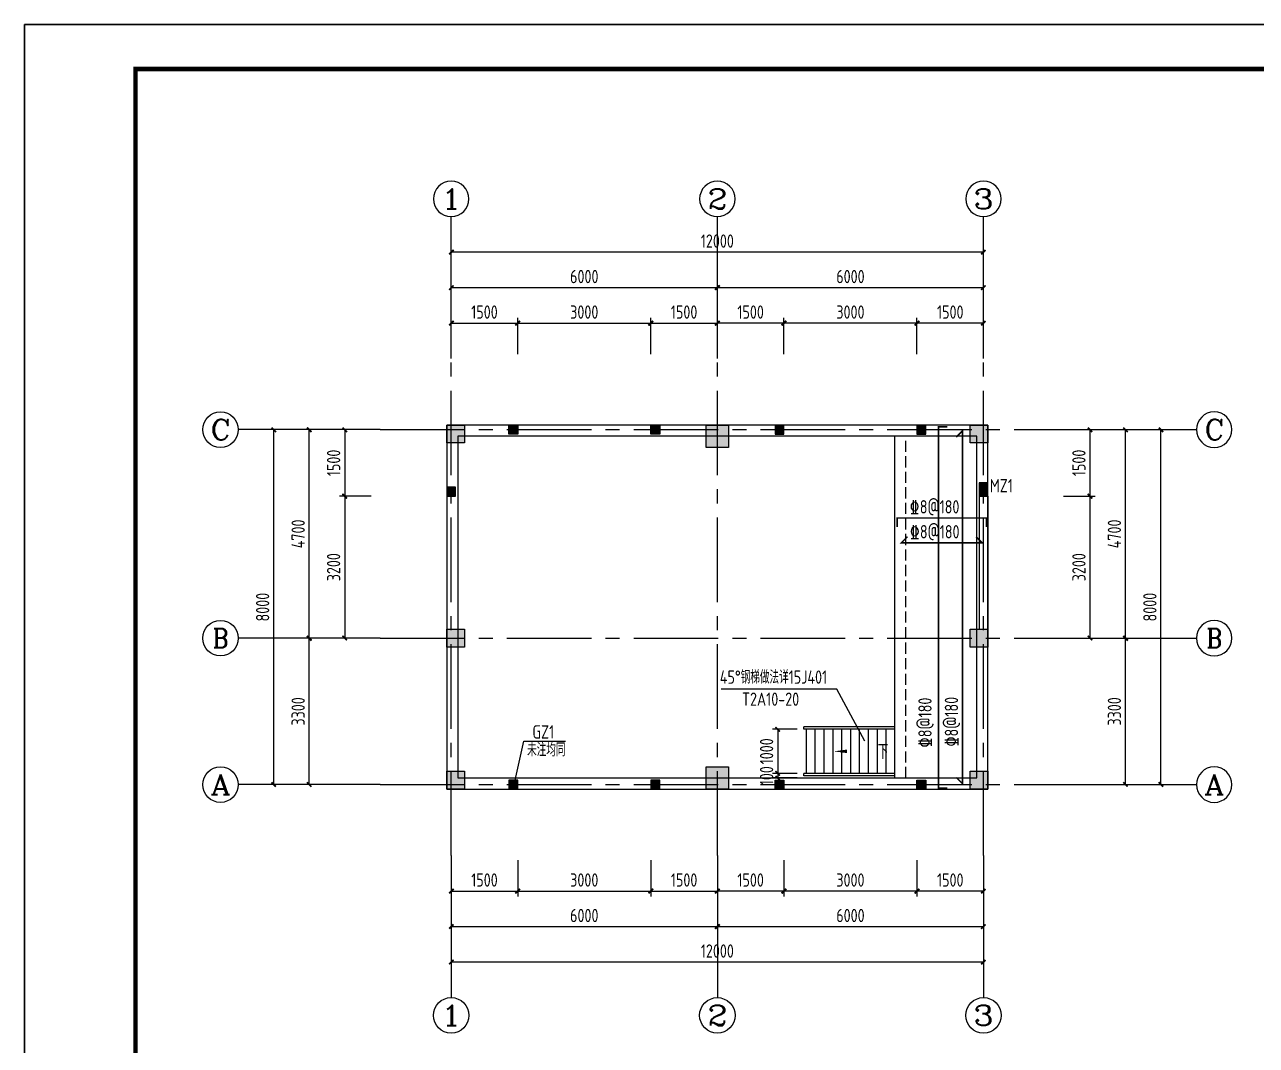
# Model space of a CAD drawing. Header units: millimetres. Extents: x 893615 to 896608, y 39650 to 40458.
# Drawn here: x 895747.4 to 896025.1, y 40014.1 to 40244.1 of the extents above; entities that cross this region are included whole.
import ezdxf
from ezdxf.enums import TextEntityAlignment as Align

# ---------------------------------------------------------------- set-up
doc = ezdxf.new("R2010")
doc.units = ezdxf.units.MM
doc.header["$LTSCALE"] = 1000
doc.header["$MEASUREMENT"] = 0
for name, pattern in [('3', [500, 300, -200]), ('CENTER2', [28.575, 19.05, -3.175, 3.175, -3.175]), ('DASH', [0.35, 0.25, -0.1])]:
    doc.linetypes.add(name, pattern=pattern)
for name, color, linetype in [('AXIS', 3, 'Continuous'), ('AXIS_TEXT', 7, 'Continuous'), ('COLU', 2, 'Continuous'), ('COLU_HATCH', 251, 'Continuous'), ('DIM', 7, 'Continuous'), ('DIM_LEAD', 3, 'Continuous'), ('DIM_SYMB', 3, 'Continuous'), ('DOTE', 1, 'Continuous'), ('PUB_TEXT', 7, 'Continuous'), ('WALL', 9, 'Continuous'), ('WINDOW', 4, 'Continuous'), ('构造柱', 3, 'Continuous'), ('梁', 4, 'Continuous'), ('梁虚线', 134, '3'), ('梁集中标注竖向', 2, 'Continuous'), ('楼板正筋文字', 7, 'Continuous'), ('楼板正筋钢筋', 24, 'Continuous'), ('楼板负筋文字', 7, 'Continuous'), ('楼板负筋钢筋', 1, 'Continuous')]:
    doc.layers.add(name, color=color, linetype=linetype)
doc.styles.add('_TCH_AXIS', font='COMPLEX', dxfattribs={"bigfont": 'GBCBIG'})
doc.styles.add('_TCH_DIM', font='SIMPLEX', dxfattribs={"bigfont": 'GBCBIG'})
doc.styles.add('COMPLEX', font='COMPLEX')
doc.styles.add('GBHZ', font='gbenor.shx', dxfattribs={"width": 0.9, "bigfont": 'gbcbig.shx'})
doc.dimstyles.new('Y100', dxfattribs={"dimscale": 0, "dimtxt": 3, "dimasz": 0.01, "dimexe": 1.2, "dimexo": 2, "dimgap": 1, "dimtad": 1, "dimdec": 0, "dimlfac": 100, "dimzin": 0, "dimdsep": 46, "dimtxsty": 'GBHZ', "dimblk": 'DX', "dimcen": 0.09, "dimdle": 1, "dimclrd": 7, "dimclre": 7, "dimclrt": 7, "dimadec": 0, "dimazin": 0, "dimtfac": 1, "dimtdec": 0, "dimtix": 1, "dimtmove": 2, "dimatfit": 3, "dimldrblk": 'DX', "dimfxl": 0, "dimtolj": 1, "dimtzin": 0, "dimarcsym": 0})

# ---------------------------------------------------------------- blocks, each defined once
blk = doc.blocks.new('DX')
at = {"color": 0, "linetype": 'ByBlock', "const_width": 40}
blk.add_lwpolyline([(-54, -51), (46, 49)], dxfattribs=at)
blk = doc.blocks.new('*D197')
at = {"layer": 'Defpoints', "color": 0}
for p in [(895843.58, 40057.87), (895858.58, 40057.87), (895858.58, 40048.87)]:
    blk.add_point(p, dxfattribs=at)
at = {"layer": 'dim', "color": 7, "lineweight": -2}
for p, q in [((895843.58, 40055.87), (895843.58, 40047.67)), ((895858.58, 40055.87), (895858.58, 40047.67)), ((895843.59, 40048.87), (895858.57, 40048.87))]:
    blk.add_line(p, q, dxfattribs=at)
at = {"layer": 'dim', "color": 7, "lineweight": -2, "xscale": 0.01, "yscale": 0.01, "zscale": 0.01, "rotation": 180}
blk.add_blockref('DX', (895843.58, 40048.87), dxfattribs=at)
at = {"layer": 'dim', "color": 7, "lineweight": -2, "xscale": 0.01, "yscale": 0.01, "zscale": 0.01}
blk.add_blockref('DX', (895858.58, 40048.87), dxfattribs=at)
at = {"layer": 'dim', "color": 7, "insert": (895851.08, 40051.37), "char_height": 3, "attachment_point": 5, "style": 'GBHZ'}
blk.add_mtext('\\A1;1500', dxfattribs=at)
blk = doc.blocks.new('*D198')
at = {"layer": 'Defpoints', "color": 0}
for p in [(895858.58, 40057.87), (895888.58, 40057.87), (895888.58, 40048.87)]:
    blk.add_point(p, dxfattribs=at)
at = {"layer": 'dim', "color": 7, "lineweight": -2}
for p, q in [((895858.58, 40055.87), (895858.58, 40047.67)), ((895888.58, 40055.87), (895888.58, 40047.67)), ((895858.59, 40048.87), (895888.57, 40048.87))]:
    blk.add_line(p, q, dxfattribs=at)
at = {"layer": 'dim', "color": 7, "lineweight": -2, "xscale": 0.01, "yscale": 0.01, "zscale": 0.01, "rotation": 180}
blk.add_blockref('DX', (895858.58, 40048.87), dxfattribs=at)
at = {"layer": 'dim', "color": 7, "lineweight": -2, "xscale": 0.01, "yscale": 0.01, "zscale": 0.01}
blk.add_blockref('DX', (895888.58, 40048.87), dxfattribs=at)
at = {"layer": 'dim', "color": 7, "insert": (895873.58, 40051.37), "char_height": 3, "attachment_point": 5, "style": 'GBHZ'}
blk.add_mtext('\\A1;3000', dxfattribs=at)
blk = doc.blocks.new('*D199')
at = {"layer": 'Defpoints', "color": 0}
for p in [(895888.58, 40057.87), (895903.58, 40057.87), (895903.58, 40048.87)]:
    blk.add_point(p, dxfattribs=at)
at = {"layer": 'dim', "color": 7, "lineweight": -2}
for p, q in [((895888.58, 40055.87), (895888.58, 40047.67)), ((895903.58, 40055.87), (895903.58, 40047.67)), ((895888.59, 40048.87), (895903.57, 40048.87))]:
    blk.add_line(p, q, dxfattribs=at)
at = {"layer": 'dim', "color": 7, "lineweight": -2, "xscale": 0.01, "yscale": 0.01, "zscale": 0.01, "rotation": 180}
blk.add_blockref('DX', (895888.58, 40048.87), dxfattribs=at)
at = {"layer": 'dim', "color": 7, "lineweight": -2, "xscale": 0.01, "yscale": 0.01, "zscale": 0.01}
blk.add_blockref('DX', (895903.58, 40048.87), dxfattribs=at)
at = {"layer": 'dim', "color": 7, "insert": (895896.08, 40051.37), "char_height": 3, "attachment_point": 5, "style": 'GBHZ'}
blk.add_mtext('\\A1;1500', dxfattribs=at)
blk = doc.blocks.new('_AXISO')
blk.add_circle((0, 0), 0.5)
at = {"layer": 'AXIS_TEXT', "style": 'COMPLEX', "width": 1.041667}
blk.add_attdef('A', text='', height=0.56, dxfattribs=at).set_placement((-0.25, -0.28), (0.25, -0.28), align=Align.FIT)
blk = doc.blocks.new('*D86')
at = {"layer": 'Defpoints', "color": 0}
for p in [(895843.58, 40056.87), (895903.58, 40056.87), (895903.58, 40040.87)]:
    blk.add_point(p, dxfattribs=at)
at = {"layer": 'dim', "color": 7, "lineweight": -2}
for p, q in [((895843.58, 40054.87), (895843.58, 40039.67)), ((895903.58, 40054.87), (895903.58, 40039.67)), ((895843.59, 40040.87), (895903.57, 40040.87))]:
    blk.add_line(p, q, dxfattribs=at)
at = {"layer": 'dim', "color": 7, "lineweight": -2, "xscale": 0.01, "yscale": 0.01, "zscale": 0.01, "rotation": 180}
blk.add_blockref('DX', (895843.58, 40040.87), dxfattribs=at)
at = {"layer": 'dim', "color": 7, "lineweight": -2, "xscale": 0.01, "yscale": 0.01, "zscale": 0.01}
blk.add_blockref('DX', (895903.58, 40040.87), dxfattribs=at)
at = {"layer": 'dim', "color": 7, "insert": (895873.58, 40043.37), "char_height": 3, "attachment_point": 5, "style": 'GBHZ'}
blk.add_mtext('\\A1;6000', dxfattribs=at)
blk = doc.blocks.new('*D87')
at = {"layer": 'Defpoints', "color": 0}
for p in [(895903.58, 40056.87), (895963.58, 40056.87), (895963.58, 40040.87)]:
    blk.add_point(p, dxfattribs=at)
at = {"layer": 'dim', "color": 7, "lineweight": -2}
for p, q in [((895903.58, 40054.87), (895903.58, 40039.67)), ((895963.58, 40054.87), (895963.58, 40039.67)), ((895903.59, 40040.87), (895963.57, 40040.87))]:
    blk.add_line(p, q, dxfattribs=at)
at = {"layer": 'dim', "color": 7, "lineweight": -2, "xscale": 0.01, "yscale": 0.01, "zscale": 0.01, "rotation": 180}
blk.add_blockref('DX', (895903.58, 40040.87), dxfattribs=at)
at = {"layer": 'dim', "color": 7, "lineweight": -2, "xscale": 0.01, "yscale": 0.01, "zscale": 0.01}
blk.add_blockref('DX', (895963.58, 40040.87), dxfattribs=at)
at = {"layer": 'dim', "color": 7, "insert": (895933.58, 40043.37), "char_height": 3, "attachment_point": 5, "style": 'GBHZ'}
blk.add_mtext('\\A1;6000', dxfattribs=at)
blk = doc.blocks.new('*D88')
at = {"layer": 'Defpoints', "color": 0}
for p in [(895843.58, 40056.87), (895963.58, 40056.87), (895843.58, 40032.87)]:
    blk.add_point(p, dxfattribs=at)
at = {"layer": 'dim', "color": 7, "lineweight": -2}
for p, q in [((895843.58, 40054.87), (895843.58, 40031.67)), ((895963.58, 40054.87), (895963.58, 40031.67)), ((895963.57, 40032.87), (895843.59, 40032.87))]:
    blk.add_line(p, q, dxfattribs=at)
at = {"layer": 'dim', "color": 7, "lineweight": -2, "xscale": 0.01, "yscale": 0.01, "zscale": 0.01, "rotation": 180}
blk.add_blockref('DX', (895843.58, 40032.87), dxfattribs=at)
at = {"layer": 'dim', "color": 7, "lineweight": -2, "xscale": 0.01, "yscale": 0.01, "zscale": 0.01}
blk.add_blockref('DX', (895963.58, 40032.87), dxfattribs=at)
at = {"layer": 'dim', "color": 7, "insert": (895903.58, 40035.37), "char_height": 3, "attachment_point": 5, "style": 'GBHZ'}
blk.add_mtext('\\A1;12000', dxfattribs=at)
blk = doc.blocks.new('*D89')
at = {"layer": 'Defpoints', "color": 0}
for p in [(895803.58, 40152.87), (895827.58, 40152.87), (895827.58, 40072.87)]:
    blk.add_point(p, dxfattribs=at)
at = {"layer": 'dim', "color": 7, "lineweight": -2}
for p, q in [((895825.58, 40152.87), (895802.38, 40152.87)), ((895803.58, 40072.88), (895803.58, 40152.86)), ((895825.58, 40072.87), (895802.38, 40072.87))]:
    blk.add_line(p, q, dxfattribs=at)
at = {"layer": 'dim', "color": 7, "lineweight": -2, "xscale": 0.01, "yscale": 0.01, "zscale": 0.01}
for p, rotation in [((895803.58, 40152.87), 90), ((895803.58, 40072.87), 270)]:
    blk.add_blockref('DX', p, dxfattribs=dict(at, rotation=rotation))
at = {"layer": 'dim', "color": 7, "insert": (895801.08, 40112.87), "char_height": 3, "attachment_point": 5, "rotation": 90, "style": 'GBHZ'}
blk.add_mtext('\\A1;8000', dxfattribs=at)
blk = doc.blocks.new('*D90')
at = {"layer": 'Defpoints', "color": 0}
for p in [(895903.58, 40184.87), (895843.58, 40168.87), (895903.58, 40168.87)]:
    blk.add_point(p, dxfattribs=at)
at = {"layer": 'dim', "color": 7, "lineweight": -2}
for p, q in [((895843.58, 40170.87), (895843.58, 40186.07)), ((895843.59, 40184.87), (895903.57, 40184.87)), ((895903.58, 40170.87), (895903.58, 40186.07))]:
    blk.add_line(p, q, dxfattribs=at)
at = {"layer": 'dim', "color": 7, "lineweight": -2, "xscale": 0.01, "yscale": 0.01, "zscale": 0.01, "rotation": 180}
blk.add_blockref('DX', (895843.58, 40184.87), dxfattribs=at)
at = {"layer": 'dim', "color": 7, "lineweight": -2, "xscale": 0.01, "yscale": 0.01, "zscale": 0.01}
blk.add_blockref('DX', (895903.58, 40184.87), dxfattribs=at)
at = {"layer": 'dim', "color": 7, "insert": (895873.58, 40187.37), "char_height": 3, "attachment_point": 5, "style": 'GBHZ'}
blk.add_mtext('\\A1;6000', dxfattribs=at)
blk = doc.blocks.new('*D91')
at = {"layer": 'Defpoints', "color": 0}
for p in [(895963.58, 40184.87), (895903.58, 40168.87), (895963.58, 40168.87)]:
    blk.add_point(p, dxfattribs=at)
at = {"layer": 'dim', "color": 7, "lineweight": -2}
for p, q in [((895903.58, 40170.87), (895903.58, 40186.07)), ((895903.59, 40184.87), (895963.57, 40184.87)), ((895963.58, 40170.87), (895963.58, 40186.07))]:
    blk.add_line(p, q, dxfattribs=at)
at = {"layer": 'dim', "color": 7, "lineweight": -2, "xscale": 0.01, "yscale": 0.01, "zscale": 0.01, "rotation": 180}
blk.add_blockref('DX', (895903.58, 40184.87), dxfattribs=at)
at = {"layer": 'dim', "color": 7, "lineweight": -2, "xscale": 0.01, "yscale": 0.01, "zscale": 0.01}
blk.add_blockref('DX', (895963.58, 40184.87), dxfattribs=at)
at = {"layer": 'dim', "color": 7, "insert": (895933.58, 40187.37), "char_height": 3, "attachment_point": 5, "style": 'GBHZ'}
blk.add_mtext('\\A1;6000', dxfattribs=at)
blk = doc.blocks.new('*D92')
at = {"layer": 'Defpoints', "color": 0}
for p in [(895843.58, 40192.87), (895843.58, 40168.87), (895963.58, 40168.87)]:
    blk.add_point(p, dxfattribs=at)
at = {"layer": 'dim', "color": 7, "lineweight": -2}
for p, q in [((895843.58, 40170.87), (895843.58, 40194.07)), ((895963.57, 40192.87), (895843.59, 40192.87)), ((895963.58, 40170.87), (895963.58, 40194.07))]:
    blk.add_line(p, q, dxfattribs=at)
at = {"layer": 'dim', "color": 7, "lineweight": -2, "xscale": 0.01, "yscale": 0.01, "zscale": 0.01, "rotation": 180}
blk.add_blockref('DX', (895843.58, 40192.87), dxfattribs=at)
at = {"layer": 'dim', "color": 7, "lineweight": -2, "xscale": 0.01, "yscale": 0.01, "zscale": 0.01}
blk.add_blockref('DX', (895963.58, 40192.87), dxfattribs=at)
at = {"layer": 'dim', "color": 7, "insert": (895903.58, 40195.37), "char_height": 3, "attachment_point": 5, "style": 'GBHZ'}
blk.add_mtext('\\A1;12000', dxfattribs=at)
blk = doc.blocks.new('*D93')
at = {"layer": 'Defpoints', "color": 0}
for p in [(895811.58, 40105.87), (895827.58, 40105.87), (895827.58, 40072.87)]:
    blk.add_point(p, dxfattribs=at)
at = {"layer": 'dim', "color": 7, "lineweight": -2}
for p, q in [((895825.58, 40105.87), (895810.38, 40105.87)), ((895811.58, 40072.88), (895811.58, 40105.86)), ((895825.58, 40072.87), (895810.38, 40072.87))]:
    blk.add_line(p, q, dxfattribs=at)
at = {"layer": 'dim', "color": 7, "lineweight": -2, "xscale": 0.01, "yscale": 0.01, "zscale": 0.01}
for p, rotation in [((895811.58, 40105.87), 90), ((895811.58, 40072.87), 270)]:
    blk.add_blockref('DX', p, dxfattribs=dict(at, rotation=rotation))
at = {"layer": 'dim', "color": 7, "insert": (895809.08, 40089.37), "char_height": 3, "attachment_point": 5, "rotation": 90, "style": 'GBHZ'}
blk.add_mtext('\\A1;3300', dxfattribs=at)
blk = doc.blocks.new('*D94')
at = {"layer": 'Defpoints', "color": 0}
for p in [(895811.58, 40152.87), (895827.58, 40152.87), (895827.58, 40105.87)]:
    blk.add_point(p, dxfattribs=at)
at = {"layer": 'dim', "color": 7, "lineweight": -2}
for p, q in [((895825.58, 40152.87), (895810.38, 40152.87)), ((895811.58, 40105.88), (895811.58, 40152.86)), ((895825.58, 40105.87), (895810.38, 40105.87))]:
    blk.add_line(p, q, dxfattribs=at)
at = {"layer": 'dim', "color": 7, "lineweight": -2, "xscale": 0.01, "yscale": 0.01, "zscale": 0.01}
for p, rotation in [((895811.58, 40152.87), 90), ((895811.58, 40105.87), 270)]:
    blk.add_blockref('DX', p, dxfattribs=dict(at, rotation=rotation))
at = {"layer": 'dim', "color": 7, "insert": (895809.08, 40129.37), "char_height": 3, "attachment_point": 5, "rotation": 90, "style": 'GBHZ'}
blk.add_mtext('\\A1;4700', dxfattribs=at)
blk = doc.blocks.new('*D95')
at = {"layer": 'Defpoints', "color": 0}
for p in [(895979.58, 40152.87), (896003.58, 40152.87), (895979.58, 40072.87)]:
    blk.add_point(p, dxfattribs=at)
at = {"layer": 'dim', "color": 7, "lineweight": -2}
for p, q in [((895981.58, 40152.87), (896004.78, 40152.87)), ((896003.58, 40072.88), (896003.58, 40152.86)), ((895981.58, 40072.87), (896004.78, 40072.87))]:
    blk.add_line(p, q, dxfattribs=at)
at = {"layer": 'dim', "color": 7, "lineweight": -2, "xscale": 0.01, "yscale": 0.01, "zscale": 0.01}
for p, rotation in [((896003.58, 40152.87), 90), ((896003.58, 40072.87), 270)]:
    blk.add_blockref('DX', p, dxfattribs=dict(at, rotation=rotation))
at = {"layer": 'dim', "color": 7, "insert": (896001.08, 40112.87), "char_height": 3, "attachment_point": 5, "rotation": 90, "style": 'GBHZ'}
blk.add_mtext('\\A1;8000', dxfattribs=at)
blk = doc.blocks.new('*D96')
at = {"layer": 'Defpoints', "color": 0}
for p in [(895979.58, 40105.87), (895995.58, 40105.87), (895979.58, 40072.87)]:
    blk.add_point(p, dxfattribs=at)
at = {"layer": 'dim', "color": 7, "lineweight": -2}
for p, q in [((895981.58, 40105.87), (895996.78, 40105.87)), ((895995.58, 40072.88), (895995.58, 40105.86)), ((895981.58, 40072.87), (895996.78, 40072.87))]:
    blk.add_line(p, q, dxfattribs=at)
at = {"layer": 'dim', "color": 7, "lineweight": -2, "xscale": 0.01, "yscale": 0.01, "zscale": 0.01}
for p, rotation in [((895995.58, 40105.87), 90), ((895995.58, 40072.87), 270)]:
    blk.add_blockref('DX', p, dxfattribs=dict(at, rotation=rotation))
at = {"layer": 'dim', "color": 7, "insert": (895993.08, 40089.37), "char_height": 3, "attachment_point": 5, "rotation": 90, "style": 'GBHZ'}
blk.add_mtext('\\A1;3300', dxfattribs=at)
blk = doc.blocks.new('*D97')
at = {"layer": 'Defpoints', "color": 0}
for p in [(895979.58, 40152.87), (895995.58, 40152.87), (895979.58, 40105.87)]:
    blk.add_point(p, dxfattribs=at)
at = {"layer": 'dim', "color": 7, "lineweight": -2}
for p, q in [((895981.58, 40152.87), (895996.78, 40152.87)), ((895995.58, 40105.88), (895995.58, 40152.86)), ((895981.58, 40105.87), (895996.78, 40105.87))]:
    blk.add_line(p, q, dxfattribs=at)
at = {"layer": 'dim', "color": 7, "lineweight": -2, "xscale": 0.01, "yscale": 0.01, "zscale": 0.01}
for p, rotation in [((895995.58, 40152.87), 90), ((895995.58, 40105.87), 270)]:
    blk.add_blockref('DX', p, dxfattribs=dict(at, rotation=rotation))
at = {"layer": 'dim', "color": 7, "insert": (895993.08, 40129.37), "char_height": 3, "attachment_point": 5, "rotation": 90, "style": 'GBHZ'}
blk.add_mtext('\\A1;4700', dxfattribs=at)
blk = doc.blocks.new('*D98')
at = {"layer": 'Defpoints', "color": 0}
for p in [(895923.58, 40085.37), (895917.18, 40075.37), (895923.58, 40075.37)]:
    blk.add_point(p, dxfattribs=at)
at = {"layer": 'dim', "color": 7, "lineweight": -2}
for p, q in [((895921.58, 40085.37), (895915.98, 40085.37)), ((895917.18, 40085.36), (895917.18, 40075.38)), ((895921.58, 40075.37), (895915.98, 40075.37))]:
    blk.add_line(p, q, dxfattribs=at)
at = {"layer": 'dim', "color": 7, "lineweight": -2, "xscale": 0.01, "yscale": 0.01, "zscale": 0.01}
for p, rotation in [((895917.18, 40085.37), 90), ((895917.18, 40075.37), 270)]:
    blk.add_blockref('DX', p, dxfattribs=dict(at, rotation=rotation))
at = {"layer": 'dim', "color": 7, "insert": (895914.68, 40080.37), "char_height": 3, "attachment_point": 5, "rotation": 90, "style": 'GBHZ'}
blk.add_mtext('\\A1;1000', dxfattribs=at)
blk = doc.blocks.new('*D99')
at = {"layer": 'Defpoints', "color": 0}
for p in [(895917.18, 40074.37), (895923.58, 40075.37), (895923.58, 40074.37)]:
    blk.add_point(p, dxfattribs=at)
at = {"layer": 'dim', "color": 7, "lineweight": -2}
for p, q in [((895921.58, 40075.37), (895915.98, 40075.37)), ((895921.58, 40074.37), (895915.98, 40074.37)), ((895917.18, 40075.38), (895917.18, 40075.39)), ((895917.18, 40075.37), (895917.18, 40074.37)), ((895917.18, 40074.36), (895917.18, 40074.35))]:
    blk.add_line(p, q, dxfattribs=at)
at = {"layer": 'dim', "color": 7, "lineweight": -2, "xscale": 0.01, "yscale": 0.01, "zscale": 0.01}
for p, rotation in [((895917.18, 40075.37), 270), ((895917.18, 40074.37), 90)]:
    blk.add_blockref('DX', p, dxfattribs=dict(at, rotation=rotation))
at = {"layer": 'dim', "color": 7, "insert": (895914.68, 40074.87), "char_height": 3, "attachment_point": 5, "rotation": 90, "style": 'GBHZ'}
blk.add_mtext('\\A1;100', dxfattribs=at)
blk = doc.blocks.new('*D114')
at = {"layer": 'Defpoints', "color": 0}
for p in [(895948.58, 40057.87), (895963.58, 40057.87), (895948.58, 40048.87)]:
    blk.add_point(p, dxfattribs=at)
at = {"layer": 'dim', "color": 7, "lineweight": -2}
for p, q in [((895948.58, 40055.87), (895948.58, 40047.67)), ((895963.58, 40055.87), (895963.58, 40047.67)), ((895963.57, 40048.87), (895948.59, 40048.87))]:
    blk.add_line(p, q, dxfattribs=at)
at = {"layer": 'dim', "color": 7, "lineweight": -2, "xscale": 0.01, "yscale": 0.01, "zscale": 0.01, "rotation": 180}
blk.add_blockref('DX', (895948.58, 40048.87), dxfattribs=at)
at = {"layer": 'dim', "color": 7, "lineweight": -2, "xscale": 0.01, "yscale": 0.01, "zscale": 0.01}
blk.add_blockref('DX', (895963.58, 40048.87), dxfattribs=at)
at = {"layer": 'dim', "color": 7, "insert": (895956.08, 40051.37), "char_height": 3, "attachment_point": 5, "style": 'GBHZ'}
blk.add_mtext('\\A1;1500', dxfattribs=at)
blk = doc.blocks.new('*D115')
at = {"layer": 'Defpoints', "color": 0}
for p in [(895918.58, 40057.87), (895948.58, 40057.87), (895918.58, 40048.87)]:
    blk.add_point(p, dxfattribs=at)
at = {"layer": 'dim', "color": 7, "lineweight": -2}
for p, q in [((895918.58, 40055.87), (895918.58, 40047.67)), ((895948.58, 40055.87), (895948.58, 40047.67)), ((895948.57, 40048.87), (895918.59, 40048.87))]:
    blk.add_line(p, q, dxfattribs=at)
at = {"layer": 'dim', "color": 7, "lineweight": -2, "xscale": 0.01, "yscale": 0.01, "zscale": 0.01, "rotation": 180}
blk.add_blockref('DX', (895918.58, 40048.87), dxfattribs=at)
at = {"layer": 'dim', "color": 7, "lineweight": -2, "xscale": 0.01, "yscale": 0.01, "zscale": 0.01}
blk.add_blockref('DX', (895948.58, 40048.87), dxfattribs=at)
at = {"layer": 'dim', "color": 7, "insert": (895933.58, 40051.37), "char_height": 3, "attachment_point": 5, "style": 'GBHZ'}
blk.add_mtext('\\A1;3000', dxfattribs=at)
blk = doc.blocks.new('*D116')
at = {"layer": 'Defpoints', "color": 0}
for p in [(895903.58, 40057.87), (895918.58, 40057.87), (895903.58, 40048.87)]:
    blk.add_point(p, dxfattribs=at)
at = {"layer": 'dim', "color": 7, "lineweight": -2}
for p, q in [((895903.58, 40055.87), (895903.58, 40047.67)), ((895918.58, 40055.87), (895918.58, 40047.67)), ((895918.57, 40048.87), (895903.59, 40048.87))]:
    blk.add_line(p, q, dxfattribs=at)
at = {"layer": 'dim', "color": 7, "lineweight": -2, "xscale": 0.01, "yscale": 0.01, "zscale": 0.01, "rotation": 180}
blk.add_blockref('DX', (895903.58, 40048.87), dxfattribs=at)
at = {"layer": 'dim', "color": 7, "lineweight": -2, "xscale": 0.01, "yscale": 0.01, "zscale": 0.01}
blk.add_blockref('DX', (895918.58, 40048.87), dxfattribs=at)
at = {"layer": 'dim', "color": 7, "insert": (895911.08, 40051.37), "char_height": 3, "attachment_point": 5, "style": 'GBHZ'}
blk.add_mtext('\\A1;1500', dxfattribs=at)
blk = doc.blocks.new('*D117')
at = {"layer": 'Defpoints', "color": 0}
for p in [(895858.58, 40176.87), (895843.58, 40167.87), (895858.58, 40167.87)]:
    blk.add_point(p, dxfattribs=at)
at = {"layer": 'dim', "color": 7, "lineweight": -2}
for p, q in [((895843.58, 40169.87), (895843.58, 40178.07)), ((895843.59, 40176.87), (895858.57, 40176.87)), ((895858.58, 40169.87), (895858.58, 40178.07))]:
    blk.add_line(p, q, dxfattribs=at)
at = {"layer": 'dim', "color": 7, "lineweight": -2, "xscale": 0.01, "yscale": 0.01, "zscale": 0.01, "rotation": 180}
blk.add_blockref('DX', (895843.58, 40176.87), dxfattribs=at)
at = {"layer": 'dim', "color": 7, "lineweight": -2, "xscale": 0.01, "yscale": 0.01, "zscale": 0.01}
blk.add_blockref('DX', (895858.58, 40176.87), dxfattribs=at)
at = {"layer": 'dim', "color": 7, "insert": (895851.08, 40179.37), "char_height": 3, "attachment_point": 5, "style": 'GBHZ'}
blk.add_mtext('\\A1;1500', dxfattribs=at)
blk = doc.blocks.new('*D118')
at = {"layer": 'Defpoints', "color": 0}
for p in [(895888.58, 40176.87), (895858.58, 40167.87), (895888.58, 40167.87)]:
    blk.add_point(p, dxfattribs=at)
at = {"layer": 'dim', "color": 7, "lineweight": -2}
for p, q in [((895858.58, 40169.87), (895858.58, 40178.07)), ((895858.59, 40176.87), (895888.57, 40176.87)), ((895888.58, 40169.87), (895888.58, 40178.07))]:
    blk.add_line(p, q, dxfattribs=at)
at = {"layer": 'dim', "color": 7, "lineweight": -2, "xscale": 0.01, "yscale": 0.01, "zscale": 0.01, "rotation": 180}
blk.add_blockref('DX', (895858.58, 40176.87), dxfattribs=at)
at = {"layer": 'dim', "color": 7, "lineweight": -2, "xscale": 0.01, "yscale": 0.01, "zscale": 0.01}
blk.add_blockref('DX', (895888.58, 40176.87), dxfattribs=at)
at = {"layer": 'dim', "color": 7, "insert": (895873.58, 40179.37), "char_height": 3, "attachment_point": 5, "style": 'GBHZ'}
blk.add_mtext('\\A1;3000', dxfattribs=at)
blk = doc.blocks.new('*D119')
at = {"layer": 'Defpoints', "color": 0}
for p in [(895903.58, 40176.87), (895888.58, 40167.87), (895903.58, 40167.87)]:
    blk.add_point(p, dxfattribs=at)
at = {"layer": 'dim', "color": 7, "lineweight": -2}
for p, q in [((895888.58, 40169.87), (895888.58, 40178.07)), ((895888.59, 40176.87), (895903.57, 40176.87)), ((895903.58, 40169.87), (895903.58, 40178.07))]:
    blk.add_line(p, q, dxfattribs=at)
at = {"layer": 'dim', "color": 7, "lineweight": -2, "xscale": 0.01, "yscale": 0.01, "zscale": 0.01, "rotation": 180}
blk.add_blockref('DX', (895888.58, 40176.87), dxfattribs=at)
at = {"layer": 'dim', "color": 7, "lineweight": -2, "xscale": 0.01, "yscale": 0.01, "zscale": 0.01}
blk.add_blockref('DX', (895903.58, 40176.87), dxfattribs=at)
at = {"layer": 'dim', "color": 7, "insert": (895896.08, 40179.37), "char_height": 3, "attachment_point": 5, "style": 'GBHZ'}
blk.add_mtext('\\A1;1500', dxfattribs=at)
blk = doc.blocks.new('*D120')
at = {"layer": 'Defpoints', "color": 0}
for p in [(895948.58, 40176.87), (895948.58, 40167.87), (895963.58, 40167.87)]:
    blk.add_point(p, dxfattribs=at)
at = {"layer": 'dim', "color": 7, "lineweight": -2}
for p, q in [((895948.58, 40169.87), (895948.58, 40178.07)), ((895963.57, 40176.87), (895948.59, 40176.87)), ((895963.58, 40169.87), (895963.58, 40178.07))]:
    blk.add_line(p, q, dxfattribs=at)
at = {"layer": 'dim', "color": 7, "lineweight": -2, "xscale": 0.01, "yscale": 0.01, "zscale": 0.01, "rotation": 180}
blk.add_blockref('DX', (895948.58, 40176.87), dxfattribs=at)
at = {"layer": 'dim', "color": 7, "lineweight": -2, "xscale": 0.01, "yscale": 0.01, "zscale": 0.01}
blk.add_blockref('DX', (895963.58, 40176.87), dxfattribs=at)
at = {"layer": 'dim', "color": 7, "insert": (895956.08, 40179.37), "char_height": 3, "attachment_point": 5, "style": 'GBHZ'}
blk.add_mtext('\\A1;1500', dxfattribs=at)
blk = doc.blocks.new('*D121')
at = {"layer": 'Defpoints', "color": 0}
for p in [(895918.58, 40176.87), (895918.58, 40167.87), (895948.58, 40167.87)]:
    blk.add_point(p, dxfattribs=at)
at = {"layer": 'dim', "color": 7, "lineweight": -2}
for p, q in [((895918.58, 40169.87), (895918.58, 40178.07)), ((895948.57, 40176.87), (895918.59, 40176.87)), ((895948.58, 40169.87), (895948.58, 40178.07))]:
    blk.add_line(p, q, dxfattribs=at)
at = {"layer": 'dim', "color": 7, "lineweight": -2, "xscale": 0.01, "yscale": 0.01, "zscale": 0.01, "rotation": 180}
blk.add_blockref('DX', (895918.58, 40176.87), dxfattribs=at)
at = {"layer": 'dim', "color": 7, "lineweight": -2, "xscale": 0.01, "yscale": 0.01, "zscale": 0.01}
blk.add_blockref('DX', (895948.58, 40176.87), dxfattribs=at)
at = {"layer": 'dim', "color": 7, "insert": (895933.58, 40179.37), "char_height": 3, "attachment_point": 5, "style": 'GBHZ'}
blk.add_mtext('\\A1;3000', dxfattribs=at)
blk = doc.blocks.new('*D122')
at = {"layer": 'Defpoints', "color": 0}
for p in [(895903.58, 40176.87), (895903.58, 40167.87), (895918.58, 40167.87)]:
    blk.add_point(p, dxfattribs=at)
at = {"layer": 'dim', "color": 7, "lineweight": -2}
for p, q in [((895903.58, 40169.87), (895903.58, 40178.07)), ((895918.57, 40176.87), (895903.59, 40176.87)), ((895918.58, 40169.87), (895918.58, 40178.07))]:
    blk.add_line(p, q, dxfattribs=at)
at = {"layer": 'dim', "color": 7, "lineweight": -2, "xscale": 0.01, "yscale": 0.01, "zscale": 0.01, "rotation": 180}
blk.add_blockref('DX', (895903.58, 40176.87), dxfattribs=at)
at = {"layer": 'dim', "color": 7, "lineweight": -2, "xscale": 0.01, "yscale": 0.01, "zscale": 0.01}
blk.add_blockref('DX', (895918.58, 40176.87), dxfattribs=at)
at = {"layer": 'dim', "color": 7, "insert": (895911.08, 40179.37), "char_height": 3, "attachment_point": 5, "style": 'GBHZ'}
blk.add_mtext('\\A1;1500', dxfattribs=at)
blk = doc.blocks.new('*D62')
at = {"layer": 'Defpoints', "color": 0}
for p in [(895827.58, 40152.87), (895819.58, 40137.87), (895827.58, 40137.87)]:
    blk.add_point(p, dxfattribs=at)
at = {"layer": 'dim', "color": 7, "lineweight": -2}
for p, q in [((895825.58, 40152.87), (895818.38, 40152.87)), ((895819.58, 40152.86), (895819.58, 40137.88)), ((895825.58, 40137.87), (895818.38, 40137.87))]:
    blk.add_line(p, q, dxfattribs=at)
at = {"layer": 'dim', "color": 7, "lineweight": -2, "xscale": 0.01, "yscale": 0.01, "zscale": 0.01}
for p, rotation in [((895819.58, 40152.87), 90), ((895819.58, 40137.87), 270)]:
    blk.add_blockref('DX', p, dxfattribs=dict(at, rotation=rotation))
at = {"layer": 'dim', "color": 7, "insert": (895817.08, 40145.37), "char_height": 3, "attachment_point": 5, "rotation": 90, "style": 'GBHZ'}
blk.add_mtext('\\A1;1500', dxfattribs=at)
blk = doc.blocks.new('*D63')
at = {"layer": 'Defpoints', "color": 0}
for p in [(895827.58, 40137.87), (895819.58, 40105.87), (895827.58, 40105.87)]:
    blk.add_point(p, dxfattribs=at)
at = {"layer": 'dim', "color": 7, "lineweight": -2}
for p, q in [((895825.58, 40137.87), (895818.38, 40137.87)), ((895819.58, 40137.86), (895819.58, 40105.88)), ((895825.58, 40105.87), (895818.38, 40105.87))]:
    blk.add_line(p, q, dxfattribs=at)
at = {"layer": 'dim', "color": 7, "lineweight": -2, "xscale": 0.01, "yscale": 0.01, "zscale": 0.01}
for p, rotation in [((895819.58, 40137.87), 90), ((895819.58, 40105.87), 270)]:
    blk.add_blockref('DX', p, dxfattribs=dict(at, rotation=rotation))
at = {"layer": 'dim', "color": 7, "insert": (895817.08, 40121.87), "char_height": 3, "attachment_point": 5, "rotation": 90, "style": 'GBHZ'}
blk.add_mtext('\\A1;3200', dxfattribs=at)
blk = doc.blocks.new('*D64')
at = {"layer": 'Defpoints', "color": 0}
for p in [(895979.58, 40152.87), (895979.58, 40137.87), (895987.58, 40137.87)]:
    blk.add_point(p, dxfattribs=at)
at = {"layer": 'dim', "color": 7, "lineweight": -2}
for p, q in [((895981.58, 40152.87), (895988.78, 40152.87)), ((895987.58, 40152.86), (895987.58, 40137.88)), ((895981.58, 40137.87), (895988.78, 40137.87))]:
    blk.add_line(p, q, dxfattribs=at)
at = {"layer": 'dim', "color": 7, "lineweight": -2, "xscale": 0.01, "yscale": 0.01, "zscale": 0.01}
for p, rotation in [((895987.58, 40152.87), 90), ((895987.58, 40137.87), 270)]:
    blk.add_blockref('DX', p, dxfattribs=dict(at, rotation=rotation))
at = {"layer": 'dim', "color": 7, "insert": (895985.08, 40145.37), "char_height": 3, "attachment_point": 5, "rotation": 90, "style": 'GBHZ'}
blk.add_mtext('\\A1;1500', dxfattribs=at)
blk = doc.blocks.new('*D65')
at = {"layer": 'Defpoints', "color": 0}
for p in [(895979.58, 40137.87), (895979.58, 40105.87), (895987.58, 40105.87)]:
    blk.add_point(p, dxfattribs=at)
at = {"layer": 'dim', "color": 7, "lineweight": -2}
for p, q in [((895981.58, 40137.87), (895988.78, 40137.87)), ((895987.58, 40137.86), (895987.58, 40105.88)), ((895981.58, 40105.87), (895988.78, 40105.87))]:
    blk.add_line(p, q, dxfattribs=at)
at = {"layer": 'dim', "color": 7, "lineweight": -2, "xscale": 0.01, "yscale": 0.01, "zscale": 0.01}
for p, rotation in [((895987.58, 40137.87), 90), ((895987.58, 40105.87), 270)]:
    blk.add_blockref('DX', p, dxfattribs=dict(at, rotation=rotation))
at = {"layer": 'dim', "color": 7, "insert": (895985.08, 40121.87), "char_height": 3, "attachment_point": 5, "rotation": 90, "style": 'GBHZ'}
blk.add_mtext('\\A1;3200', dxfattribs=at)

msp = doc.modelspace()

# ---------------------------------------------------------------- hatches: boundary and pattern name
at = {"layer": 'COLU_HATCH'}
h = msp.add_hatch(color=256, dxfattribs=at)
h.dxf.hatch_style = 1
h.paths.add_polyline_path([(895842.583, 40153.868), (895846.583, 40153.868), (895846.583, 40149.868), (895842.583, 40149.868)])
h = msp.add_hatch(color=256, dxfattribs=at)
h.dxf.hatch_style = 1
h.paths.add_polyline_path([(895901.083, 40153.868), (895906.083, 40153.868), (895906.083, 40148.868), (895901.083, 40148.868)])
h = msp.add_hatch(color=256, dxfattribs=at)
h.dxf.hatch_style = 1
h.paths.add_polyline_path([(895960.583, 40153.868), (895964.583, 40153.868), (895964.583, 40149.868), (895960.583, 40149.868)])
h = msp.add_hatch(color=256, dxfattribs=at)
h.dxf.hatch_style = 1
h.paths.add_polyline_path([(895842.583, 40107.868), (895846.583, 40107.868), (895846.583, 40103.868), (895842.583, 40103.868)])
h = msp.add_hatch(color=256, dxfattribs=at)
h.dxf.hatch_style = 1
h.paths.add_polyline_path([(895960.583, 40107.868), (895964.583, 40107.868), (895964.583, 40103.868), (895960.583, 40103.868)])
h = msp.add_hatch(color=256, dxfattribs=at)
h.dxf.hatch_style = 1
h.paths.add_polyline_path([(895901.083, 40076.868), (895906.083, 40076.868), (895906.083, 40071.868), (895901.083, 40071.868)])
h = msp.add_hatch(color=256, dxfattribs=at)
h.dxf.hatch_style = 1
h.paths.add_polyline_path([(895842.583, 40075.868), (895846.583, 40075.868), (895846.583, 40071.868), (895842.583, 40071.868)])
h = msp.add_hatch(color=256, dxfattribs=at)
h.dxf.hatch_style = 1
h.paths.add_polyline_path([(895960.583, 40075.868), (895964.583, 40075.868), (895964.583, 40071.868), (895960.583, 40071.868)])

# ---------------------------------------------------------------- linework, layer by layer
for p, q in [((895747.431, 39650.145), (895747.431, 40244.145)), ((895747.431, 40244.145), (895747.431, 39650.145))]:
    msp.add_line(p, q)
at = {"color": 0}
for p, q in [((896588.431, 40244.145), (895747.431, 40244.145)), ((895747.431, 40244.145), (896588.431, 40244.145)), ((895943.583, 40085.868), (895923.083, 40085.868)), ((895923.083, 40085.368), (895923.083, 40085.868)), ((895943.583, 40085.368), (895923.083, 40085.368)), ((895923.583, 40085.368), (895923.583, 40075.368)), ((895925.583, 40085.368), (895925.583, 40075.368)), ((895927.583, 40085.368), (895927.583, 40075.368)), ((895929.583, 40085.368), (895929.583, 40075.368)), ((895931.583, 40085.368), (895931.583, 40075.368)), ((895933.583, 40085.368), (895933.583, 40075.368)), ((895935.583, 40085.368), (895935.583, 40075.368)), ((895937.583, 40085.368), (895937.583, 40075.368)), ((895939.583, 40085.368), (895939.583, 40075.368)), ((895941.583, 40085.368), (895941.583, 40075.368)), ((895943.583, 40075.368), (895923.083, 40075.368)), ((895923.083, 40074.868), (895923.083, 40075.368)), ((895943.583, 40074.868), (895923.083, 40074.868))]:
    msp.add_line(p, q, dxfattribs=at)
at = {"color": 0, "const_width": 1}
msp.add_lwpolyline([(896578.431, 39660.145), (895772.431, 39660.145), (895772.431, 40234.145), (896578.431, 40234.145)], close=True, dxfattribs=at)
at = {"layer": 'AXIS', "color": 0}
for p, q in [((895843.583, 40168.868), (895843.583, 40200.868)), ((895903.583, 40168.868), (895903.583, 40200.868)), ((895963.583, 40168.868), (895963.583, 40200.868)), ((895827.583, 40152.868), (895795.583, 40152.868)), ((895979.583, 40152.868), (896011.583, 40152.868)), ((895827.583, 40105.868), (895795.583, 40105.868)), ((895979.583, 40105.868), (896011.583, 40105.868)), ((895827.583, 40072.868), (895795.583, 40072.868)), ((895979.583, 40072.868), (896011.583, 40072.868)), ((895843.583, 40056.868), (895843.583, 40024.868)), ((895903.583, 40056.868), (895903.583, 40024.868)), ((895963.583, 40056.868), (895963.583, 40024.868))]:
    msp.add_line(p, q, dxfattribs=at)
at = {"layer": 'COLU'}
for points in [[(895842.583, 40153.868), (895846.583, 40153.868), (895846.583, 40149.868), (895842.583, 40149.868)], [(895901.083, 40153.868), (895906.083, 40153.868), (895906.083, 40148.868), (895901.083, 40148.868)], [(895960.583, 40153.868), (895964.583, 40153.868), (895964.583, 40149.868), (895960.583, 40149.868)], [(895842.583, 40107.868), (895846.583, 40107.868), (895846.583, 40103.868), (895842.583, 40103.868)], [(895960.583, 40107.868), (895964.583, 40107.868), (895964.583, 40103.868), (895960.583, 40103.868)], [(895901.083, 40076.868), (895906.083, 40076.868), (895906.083, 40071.868), (895901.083, 40071.868)], [(895842.583, 40075.868), (895846.583, 40075.868), (895846.583, 40071.868), (895842.583, 40071.868)], [(895960.583, 40075.868), (895964.583, 40075.868), (895964.583, 40071.868), (895960.583, 40071.868)]]:
    msp.add_lwpolyline(points, close=True, dxfattribs=at)
at = {"layer": 'DIM_LEAD'}
for p, q in [((895930.522, 40094.4), (895904.444, 40094.4)), ((895936.845, 40082.669), (895930.522, 40094.4))]:
    msp.add_line(p, q, dxfattribs=at)
at = {"layer": 'DIM_SYMB', "color": 0}
msp.add_lwpolyline([(895938.655, 40080.368, 0, 0, 0), (895929.832, 40080.368, 0, 0.8, 0), (895932.832, 40080.368, 0, 0, 0)], format="xyseb", dxfattribs=at)
at = {"layer": 'DOTE', "linetype": 'CENTER2', "ltscale": 0.001}
for p, q in [((895843.583, 40056.868), (895843.583, 40168.868)), ((895903.583, 40056.868), (895903.583, 40168.868)), ((895963.583, 40056.868), (895963.583, 40168.868)), ((895827.583, 40152.868), (895979.583, 40152.868)), ((895827.583, 40105.868), (895979.583, 40105.868)), ((895827.583, 40072.868), (895979.583, 40072.868))]:
    msp.add_line(p, q, dxfattribs=at)
at = {"layer": 'WALL'}
for points in [[(895964.583, 40153.868), (895842.583, 40153.868), (895842.583, 40071.868), (895964.583, 40071.868)], [(895962.083, 40151.368), (895845.083, 40151.368), (895845.083, 40074.368), (895962.083, 40074.368)]]:
    msp.add_lwpolyline(points, close=True, dxfattribs=at)
at = {"layer": 'WINDOW', "color": 0}
for p, q in [((895962.583, 40137.868), (895962.583, 40107.868)), ((895964.583, 40137.868), (895964.583, 40107.868))]:
    msp.add_line(p, q, dxfattribs=at)
at = {"layer": '构造柱'}
for p, q in [((895857.583, 40071.868), (895859.973, 40082.65)), ((895859.973, 40082.65), (895869.366, 40082.65))]:
    msp.add_line(p, q, dxfattribs=at)
for points in [[(895856.583, 40153.868), (895858.583, 40153.868), (895858.583, 40151.868), (895856.583, 40151.868)], [(895888.583, 40153.868), (895890.583, 40153.868), (895890.583, 40151.868), (895888.583, 40151.868)], [(895918.583, 40153.868), (895916.583, 40153.868), (895916.583, 40151.868), (895918.583, 40151.868)], [(895950.583, 40153.868), (895948.583, 40153.868), (895948.583, 40151.868), (895950.583, 40151.868)], [(895962.583, 40137.868), (895964.583, 40137.868), (895964.583, 40140.868), (895962.583, 40140.868)], [(895842.583, 40137.868), (895844.583, 40137.868), (895844.583, 40139.868), (895842.583, 40139.868)], [(895856.583, 40071.868), (895858.583, 40071.868), (895858.583, 40073.868), (895856.583, 40073.868)], [(895888.583, 40071.868), (895890.583, 40071.868), (895890.583, 40073.868), (895888.583, 40073.868)], [(895918.583, 40071.868), (895916.583, 40071.868), (895916.583, 40073.868), (895918.583, 40073.868)], [(895950.583, 40071.868), (895948.583, 40071.868), (895948.583, 40073.868), (895950.583, 40073.868)]]:
    msp.add_lwpolyline(points, close=True, dxfattribs=at)
for points in [[(895856.583, 40153.868), (895856.583, 40151.868), (895858.583, 40153.868), (895858.583, 40151.868)], [(895888.583, 40153.868), (895888.583, 40151.868), (895890.583, 40153.868), (895890.583, 40151.868)], [(895918.583, 40153.868), (895918.583, 40151.868), (895916.583, 40153.868), (895916.583, 40151.868)], [(895950.583, 40153.868), (895950.583, 40151.868), (895948.583, 40153.868), (895948.583, 40151.868)], [(895962.583, 40137.868), (895962.583, 40140.868), (895964.583, 40137.868), (895964.583, 40140.868)], [(895842.583, 40137.868), (895842.583, 40139.868), (895844.583, 40137.868), (895844.583, 40139.868)], [(895856.583, 40071.868), (895856.583, 40073.868), (895858.583, 40071.868), (895858.583, 40073.868)], [(895888.583, 40071.868), (895888.583, 40073.868), (895890.583, 40071.868), (895890.583, 40073.868)], [(895918.583, 40071.868), (895918.583, 40073.868), (895916.583, 40071.868), (895916.583, 40073.868)], [(895950.583, 40071.868), (895950.583, 40073.868), (895948.583, 40071.868), (895948.583, 40073.868)]]:
    msp.add_solid(points, dxfattribs=at)
at = {"layer": '梁'}
msp.add_line((895943.583, 40074.368), (895943.583, 40151.368), dxfattribs=at)
at = {"layer": '梁虚线', "linetype": 'DASH', "ltscale": 0.01}
msp.add_line((895946.083, 40074.368), (895946.083, 40151.368), dxfattribs=at)
at = {"layer": '楼板正筋钢筋', "const_width": 0.35}
for points in [[(895957.447, 40074.477), (895958.861, 40073.063), (895958.861, 40152.608), (895957.447, 40151.194)], [(895946.457, 40128.757), (895945.042, 40127.343), (895963.31, 40127.343), (895961.896, 40128.757)]]:
    msp.add_lwpolyline(points, dxfattribs=at)
at = {"layer": '楼板负筋钢筋', "const_width": 0.35}
for points in [[(895955.408, 40072.113), (895953.408, 40072.113), (895953.408, 40153.517), (895955.408, 40153.517)], [(895944.114, 40130.958), (895944.114, 40132.958), (895964.26, 40132.958), (895964.26, 40130.958)]]:
    msp.add_lwpolyline(points, dxfattribs=at)

# ---------------------------------------------------------------- block references
at = {"layer": 'AXIS', "color": 0}
ref = msp.add_blockref('_AXISO', (895843.583, 40204.868), dxfattribs=dict(at, xscale=-8, yscale=8, zscale=8, rotation=180))
ref.add_attrib('A', '1', dxfattribs={"layer": 'AXIS_TEXT', "color": 0, "height": 4.525, "style": '_TCH_AXIS', "width": 2.333333}).set_placement((895841.32, 40202.605), (895845.846, 40202.605), align=Align.FIT)
ref = msp.add_blockref('_AXISO', (895903.583, 40204.868), dxfattribs=dict(at, xscale=-8, yscale=8, zscale=8, rotation=180))
ref.add_attrib('A', '2', dxfattribs={"layer": 'AXIS_TEXT', "color": 0, "height": 4.525, "style": '_TCH_AXIS', "width": 1.5}).set_placement((895901.32, 40202.605), (895905.846, 40202.605), align=Align.FIT)
ref = msp.add_blockref('_AXISO', (895963.583, 40204.868), dxfattribs=dict(at, xscale=-8, yscale=8, zscale=8, rotation=180))
ref.add_attrib('A', '3', dxfattribs={"layer": 'AXIS_TEXT', "color": 0, "height": 4.525, "style": '_TCH_AXIS', "width": 1.5}).set_placement((895961.32, 40202.605), (895965.846, 40202.605), align=Align.FIT)
ref = msp.add_blockref('_AXISO', (895791.583, 40152.868), dxfattribs=dict(at, xscale=8, yscale=8, zscale=8))
ref.add_attrib('A', 'C', dxfattribs={"layer": 'AXIS_TEXT', "color": 0, "height": 4.525, "style": '_TCH_AXIS', "width": 1.4}).set_placement((895789.32, 40150.605), (895793.846, 40150.605), align=Align.FIT)
ref = msp.add_blockref('_AXISO', (896015.583, 40152.868), dxfattribs=dict(at, xscale=-8, yscale=8, zscale=8))
ref.add_attrib('A', 'C', dxfattribs={"layer": 'AXIS_TEXT', "color": 0, "height": 4.525, "style": '_TCH_AXIS', "width": 1.4}).set_placement((896013.32, 40150.605), (896017.846, 40150.605), align=Align.FIT)
ref = msp.add_blockref('_AXISO', (895791.583, 40105.868), dxfattribs=dict(at, xscale=8, yscale=8, zscale=8))
ref.add_attrib('A', 'B', dxfattribs={"layer": 'AXIS_TEXT', "color": 0, "height": 4.353, "style": '_TCH_AXIS'}).set_placement((895789.821, 40103.692), (895793.345, 40103.692), align=Align.FIT)
ref = msp.add_blockref('_AXISO', (896015.583, 40105.868), dxfattribs=dict(at, xscale=-8, yscale=8, zscale=8))
ref.add_attrib('A', 'B', dxfattribs={"layer": 'AXIS_TEXT', "color": 0, "height": 4.353, "style": '_TCH_AXIS'}).set_placement((896013.821, 40103.692), (896017.345, 40103.692), align=Align.FIT)
ref = msp.add_blockref('_AXISO', (895791.583, 40072.868), dxfattribs=dict(at, xscale=8, yscale=8, zscale=8))
ref.add_attrib('A', 'A', dxfattribs={"layer": 'AXIS_TEXT', "color": 0, "height": 4.525, "style": '_TCH_AXIS', "width": 1.166667}).set_placement((895789.32, 40070.605), (895793.846, 40070.605), align=Align.FIT)
ref = msp.add_blockref('_AXISO', (896015.583, 40072.868), dxfattribs=dict(at, xscale=-8, yscale=8, zscale=8))
ref.add_attrib('A', 'A', dxfattribs={"layer": 'AXIS_TEXT', "color": 0, "height": 4.525, "style": '_TCH_AXIS', "width": 1.166667}).set_placement((896013.32, 40070.605), (896017.846, 40070.605), align=Align.FIT)
ref = msp.add_blockref('_AXISO', (895843.583, 40020.868), dxfattribs=dict(at, xscale=8, yscale=8, zscale=8))
ref.add_attrib('A', '1', dxfattribs={"layer": 'AXIS_TEXT', "color": 0, "height": 4.525, "style": '_TCH_AXIS', "width": 2.333333}).set_placement((895841.32, 40018.605), (895845.846, 40018.605), align=Align.FIT)
ref = msp.add_blockref('_AXISO', (895903.583, 40020.868), dxfattribs=dict(at, xscale=8, yscale=8, zscale=8))
ref.add_attrib('A', '2', dxfattribs={"layer": 'AXIS_TEXT', "color": 0, "height": 4.525, "style": '_TCH_AXIS', "width": 1.5}).set_placement((895901.32, 40018.605), (895905.846, 40018.605), align=Align.FIT)
ref = msp.add_blockref('_AXISO', (895963.583, 40020.868), dxfattribs=dict(at, xscale=8, yscale=8, zscale=8))
ref.add_attrib('A', '3', dxfattribs={"layer": 'AXIS_TEXT', "color": 0, "height": 4.525, "style": '_TCH_AXIS', "width": 1.5}).set_placement((895961.32, 40018.605), (895965.846, 40018.605), align=Align.FIT)

# ---------------------------------------------------------------- texts
at = {"layer": 'PUB_TEXT', "color": 0, "style": '_TCH_DIM'}
msp.add_text('下', height=3.376, dxfattribs=at).set_placement((895939.705, 40078.618))
at = {"layer": '构造柱', "style": 'GBHZ', "width": 0.9}
for s, p in [('MZ1', (895964.994, 40138.734)), ('GZ1', (895861.886, 40083.245)), ('未注均同', (895860.704, 40079.24))]:
    msp.add_text(s, height=3, dxfattribs=at).set_placement(p)
at = {"layer": '梁集中标注竖向', "style": 'GBHZ', "width": 0.9}
for s, p in [('45°钢梯做法详15J401', (895904.135, 40095.6)), ('T2A10-20', (895909.133, 40090.626))]:
    msp.add_text(s, height=3, dxfattribs=at).set_placement(p)
at = {"layer": '楼板正筋文字', "style": 'GBHZ', "width": 0.9}
msp.add_text('%%1328@180', height=3, dxfattribs=at).set_placement((895946.927, 40128.359))
msp.add_text('%%1328@180', height=3, rotation=90, dxfattribs=at).set_placement((895957.845, 40081.404))
at = {"layer": '楼板负筋文字', "style": 'GBHZ', "width": 0.9}
msp.add_text('%%1328@180', height=3, dxfattribs=at).set_placement((895946.893, 40133.974))
msp.add_text('%%1328@180', height=3, rotation=90, dxfattribs=at).set_placement((895951.886, 40081.229))

# ---------------------------------------------------------------- dimensions: what is measured, and where the dimension line sits
at = {"layer": 'dim'}
for base, p1, p2, override, picture, middle in [((895843.583, 40192.868), (895963.583, 40168.868), (895843.583, 40168.868), {"dimscale": 1}, '*D92', (895903.583, 40195.368)), ((895903.583, 40184.868), (895843.583, 40168.868), (895903.583, 40168.868), {"dimscale": 1}, '*D90', (895873.583, 40187.368)), ((895963.583, 40184.868), (895903.583, 40168.868), (895963.583, 40168.868), {"dimscale": 1}, '*D91', (895933.583, 40187.368)), ((895858.583, 40176.868), (895843.583, 40167.868), (895858.583, 40167.868), {"dimscale": 1, "dimfxl": 2}, '*D117', (895851.083, 40179.368)), ((895888.583, 40176.868), (895858.583, 40167.868), (895888.583, 40167.868), {"dimscale": 1, "dimfxl": 2}, '*D118', (895873.583, 40179.368)), ((895903.583, 40176.868), (895888.583, 40167.868), (895903.583, 40167.868), {"dimscale": 1, "dimfxl": 2}, '*D119', (895896.083, 40179.368)), ((895858.583, 40048.868), (895843.583, 40057.868), (895858.583, 40057.868), {"dimscale": 1, "dimfxl": 2}, '*D197', (895851.083, 40051.368)), ((895903.583, 40040.868), (895843.583, 40056.868), (895903.583, 40056.868), {"dimscale": 1}, '*D86', (895873.583, 40043.368)), ((895843.583, 40032.868), (895963.583, 40056.868), (895843.583, 40056.868), {"dimscale": 1}, '*D88', (895903.583, 40035.368)), ((895888.583, 40048.868), (895858.583, 40057.868), (895888.583, 40057.868), {"dimscale": 1, "dimfxl": 2}, '*D198', (895873.583, 40051.368)), ((895903.583, 40048.868), (895888.583, 40057.868), (895903.583, 40057.868), {"dimscale": 1, "dimfxl": 2}, '*D199', (895896.083, 40051.368)), ((895963.583, 40040.868), (895903.583, 40056.868), (895963.583, 40056.868), {"dimscale": 1}, '*D87', (895933.583, 40043.368))]:
    dim = msp.add_linear_dim(base=base, p1=p1, p2=p2, dimstyle='Y100', override=override, dxfattribs=at)
    dim.commit()
    dim.dimension.update_dxf_attribs({"geometry": picture, "text_midpoint": middle})
for base, p1, p2, angle, override, picture, middle in [((895903.583, 40176.868), (895918.583, 40167.868), (895903.583, 40167.868), 180, {"dimscale": 1, "dimfxl": 2}, '*D122', (895911.083, 40179.368)), ((895918.583, 40176.868), (895948.583, 40167.868), (895918.583, 40167.868), 180, {"dimscale": 1, "dimfxl": 2}, '*D121', (895933.583, 40179.368)), ((895948.583, 40176.868), (895963.583, 40167.868), (895948.583, 40167.868), 180, {"dimscale": 1, "dimfxl": 2}, '*D120', (895956.083, 40179.368)), ((895803.583, 40152.868), (895827.583, 40072.868), (895827.583, 40152.868), 90, {"dimscale": 1}, '*D89', (895801.083, 40112.868)), ((895811.583, 40152.868), (895827.583, 40105.868), (895827.583, 40152.868), 90, {"dimscale": 1}, '*D94', (895809.083, 40129.368)), ((895819.583, 40137.868), (895827.583, 40152.868), (895827.583, 40137.868), 90, {"dimscale": 1}, '*D62', (895817.083, 40145.368)), ((896003.583, 40152.868), (895979.583, 40072.868), (895979.583, 40152.868), 90, {"dimscale": 1}, '*D95', (896001.083, 40112.868)), ((895995.583, 40152.868), (895979.583, 40105.868), (895979.583, 40152.868), 90, {"dimscale": 1}, '*D97', (895993.083, 40129.368)), ((895987.583, 40137.868), (895979.583, 40152.868), (895979.583, 40137.868), 90, {"dimscale": 1}, '*D64', (895985.083, 40145.368)), ((895819.583, 40105.868), (895827.583, 40137.868), (895827.583, 40105.868), 90, {"dimscale": 1}, '*D63', (895817.083, 40121.868)), ((895987.583, 40105.868), (895979.583, 40137.868), (895979.583, 40105.868), 90, {"dimscale": 1}, '*D65', (895985.083, 40121.868)), ((895811.583, 40105.868), (895827.583, 40072.868), (895827.583, 40105.868), 90, {"dimscale": 1}, '*D93', (895809.083, 40089.368)), ((895995.583, 40105.868), (895979.583, 40072.868), (895979.583, 40105.868), 90, {"dimscale": 1}, '*D96', (895993.083, 40089.368)), ((895917.175, 40075.368), (895923.583, 40085.368), (895923.583, 40075.368), 90, {"dimscale": 1}, '*D98', (895914.675, 40080.368)), ((895917.175, 40074.368), (895923.583, 40075.368), (895923.583, 40074.368), 90, {"dimscale": 1}, '*D99', (895914.675, 40074.868)), ((895903.583, 40048.868), (895918.583, 40057.868), (895903.583, 40057.868), 180, {"dimscale": 1, "dimfxl": 2}, '*D116', (895911.083, 40051.368)), ((895918.583, 40048.868), (895948.583, 40057.868), (895918.583, 40057.868), 180, {"dimscale": 1, "dimfxl": 2}, '*D115', (895933.583, 40051.368)), ((895948.583, 40048.868), (895963.583, 40057.868), (895948.583, 40057.868), 180, {"dimscale": 1, "dimfxl": 2}, '*D114', (895956.083, 40051.368))]:
    dim = msp.add_linear_dim(base=base, p1=p1, p2=p2, angle=angle, dimstyle='Y100', override=override, dxfattribs=at)
    dim.commit()
    dim.dimension.update_dxf_attribs({"geometry": picture, "text_midpoint": middle})

doc.saveas('drawing.dxf')
